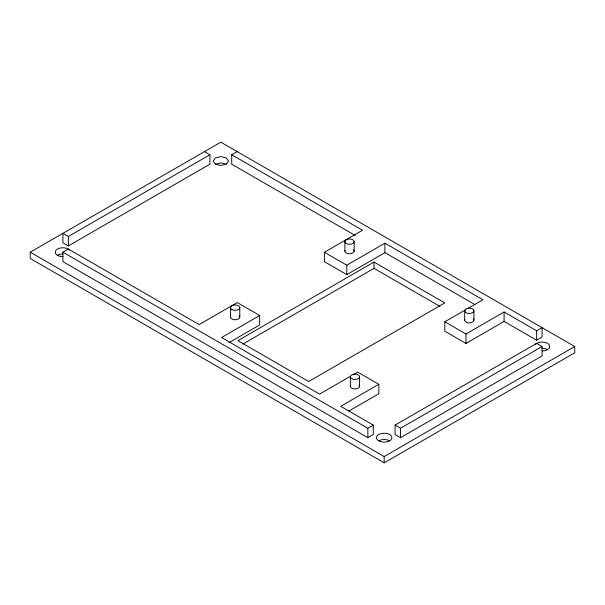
<?xml version="1.0" encoding="UTF-8"?>
<svg xmlns="http://www.w3.org/2000/svg" width="605" height="605" viewBox="0 0 605 605"><rect width="100%" height="100%" fill="white"/><g stroke="black" fill="none" stroke-linecap="round" stroke-linejoin="round"><path stroke-width="0.91" d="M226.27 164.182L228.524 161.036L226.27 157.89L220.825 156.589L215.38 157.89L213.126 161.036L215.38 164.182L220.825 165.483L226.27 164.182L220.825 162.881L215.38 164.182M30.25 252.202L220.825 142.175L574.75 346.514L574.75 352.798L384.175 462.825L30.25 258.486L30.25 252.202L384.175 456.541L574.75 346.514M68.365 236.487L209.935 154.751L209.935 164.182L68.365 245.917L62.92 242.771L62.92 233.341L68.365 236.487L68.365 245.917M348.843 411.06L378.851 393.734L378.851 384.304L340.736 406.31L373.285 425.103L373.285 434.534L367.84 437.68L62.92 261.632L62.92 252.202L68.365 249.056L199.166 324.575L237.281 302.568L259.674 315.5L259.674 324.93L228.864 342.725M355.158 235.451L231.715 164.182L231.715 154.751L237.16 151.605M474.751 304.496L384.909 252.625L346.794 274.632L324.401 261.7L324.401 252.27L362.516 230.263L231.715 154.751M259.674 315.5L221.559 337.507L319.569 394.089L350.386 376.302M324.401 252.27L346.794 265.202L384.909 243.195L482.919 299.785L467.514 308.679M374.019 262.056L237.894 340.653L308.679 381.513L444.804 302.923L374.019 262.056L374.019 268.348L242.787 344.116M352.821 374.896L357.684 372.083L378.851 384.304M444.804 321.784L465.971 334.005L504.086 311.998L536.635 330.791L542.08 327.645L542.08 337.083L536.635 340.222L504.086 321.429L465.971 343.436L444.804 331.215L444.804 321.784L465.895 309.616M62.92 252.202L367.84 428.249L373.285 425.103M395.065 425.103L536.635 343.368L542.08 346.514L542.08 355.944L400.51 437.68L395.065 434.534L395.065 425.103L400.51 428.249L542.08 346.514M204.49 151.605L209.935 154.751M374.019 268.348L439.926 306.395M536.635 330.791L536.635 340.222M504.086 311.998L504.086 321.429M473.927 310.781A4.621 2.67 0 0 1 466.999 313.095A4.621 2.67 0 0 1 466.999 308.474A4.621 2.67 0 0 1 473.927 310.781L473.927 320.219M465.971 334.005L465.971 343.436M464.693 310.781L464.693 320.219M400.51 428.249L400.51 437.68M384.909 243.195L384.909 252.625M384.175 456.541L384.175 462.825M367.84 428.249L367.84 437.68M359.582 376.802A4.621 2.67 0 0 1 352.654 379.108A4.621 2.67 0 0 1 352.654 374.487A4.621 2.67 0 0 1 359.582 376.802L359.582 386.232M354.137 241.622A4.621 2.67 0 0 1 347.209 243.936A4.621 2.67 0 0 1 347.209 239.315A4.621 2.67 0 0 1 354.137 241.622L354.137 251.052M350.348 376.802L350.348 386.232M346.794 265.202L346.794 274.632M344.903 241.622L344.903 251.052M239.792 307.642L239.792 317.073M230.558 307.642L230.558 317.073M62.92 256.649A7.699 4.447 0 0 1 56.25 249.978A7.699 4.447 0 0 1 69.59 249.978M535.364 344.336A7.699 4.447 0 0 1 548.697 344.237A7.699 4.447 0 0 1 542.178 350.953M353.524 249.721A4.621 2.67 0 0 1 350.121 253.699A4.621 2.67 0 0 1 345.054 250.364M473.314 318.88A4.621 2.67 0 0 1 469.911 322.858A4.621 2.67 0 0 1 464.844 319.523M358.969 384.901A4.621 2.67 0 0 1 355.566 388.879A4.621 2.67 0 0 1 350.499 385.544M239.179 315.734A4.621 2.67 0 0 1 235.776 319.72A4.621 2.67 0 0 1 230.709 316.385M541.982 348.351A7.699 4.447 0 0 1 547.457 349.614M378.73 440.818A7.699 4.447 0 0 1 389.62 440.818M57.475 255.348A7.699 4.447 0 0 1 62.92 254.04M380.326 441.529A7.699 4.447 0 0 0 391.874 437.68A7.699 4.447 0 0 0 380.326 433.823A7.699 4.447 0 0 0 380.326 441.529M231.904 309.526A4.621 2.67 0 0 0 239.641 308.331A4.621 2.67 0 0 0 233.976 305.064A4.621 2.67 0 0 0 231.904 309.526"/></g></svg>
